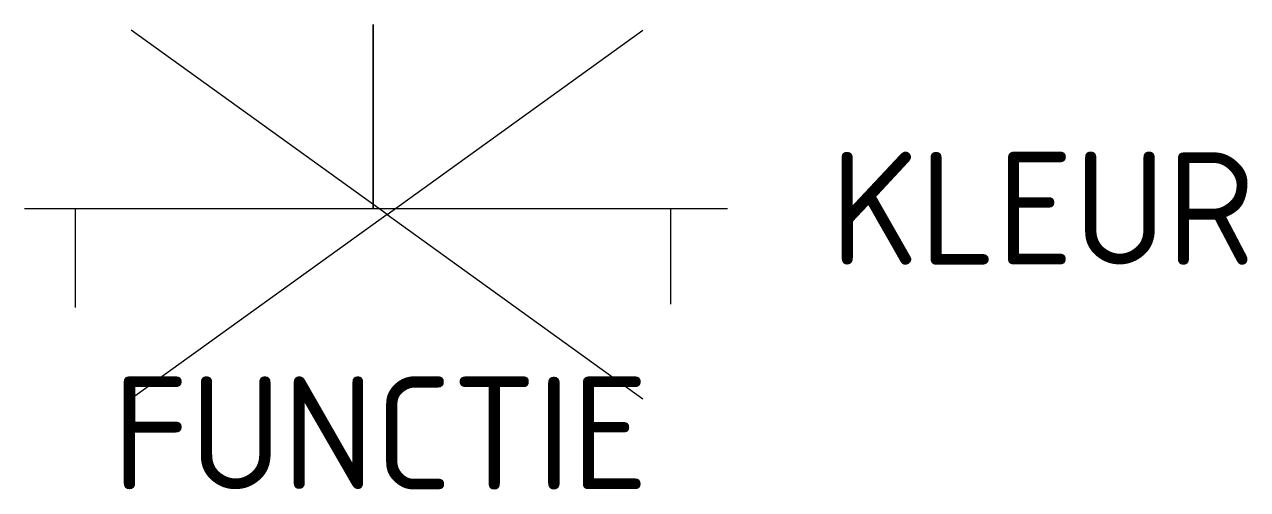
# Model space of a CAD drawing. Extents: x -5.6 to 14, y -4.5 to 2.9.
import ezdxf
from ezdxf.enums import TextEntityAlignment as Align

# ---------------------------------------------------------------- set-up
doc = ezdxf.new("R2010")
doc.units = 0
doc.styles.add('NLCS-ISO', font='NLCS-ISO.ttf')

msp = doc.modelspace()

# ---------------------------------------------------------------- linework, layer by layer
for p, q in [((0, 0), (0, 2.933)), ((0.223, -0.096), (-3.861, 2.844)), ((0.223, -0.096), (4.307, 2.844)), ((-4.75, -1.582), (-4.75, 0)), ((4.75, -1.527), (4.75, 0)), ((0.223, -0.096), (-3.861, -3.036)), ((0.223, -0.096), (4.307, -3.036))]:
    msp.add_line(p, q)
at = {"flags": 128}
for points in [[(0, 2.933), (0, 0), (5.658, 0)], [(-5.565, 0), (0, 0)]]:
    msp.add_lwpolyline(points, dxfattribs=at)

# ---------------------------------------------------------------- texts
at = {"style": 'NLCS-ISO'}
msp.add_attdef('KLEUR', text='', height=1.8, dxfattribs=at).set_placement((7.295, 0), align=Align.MIDDLE_LEFT)
at = {"style": 'NLCS-ISO', "flags": 1}
msp.add_attdef('FUNCTIE', text='', height=1.8, dxfattribs=at).set_placement((0.116, -3.585), align=Align.MIDDLE_CENTER)

doc.saveas('drawing.dxf')
